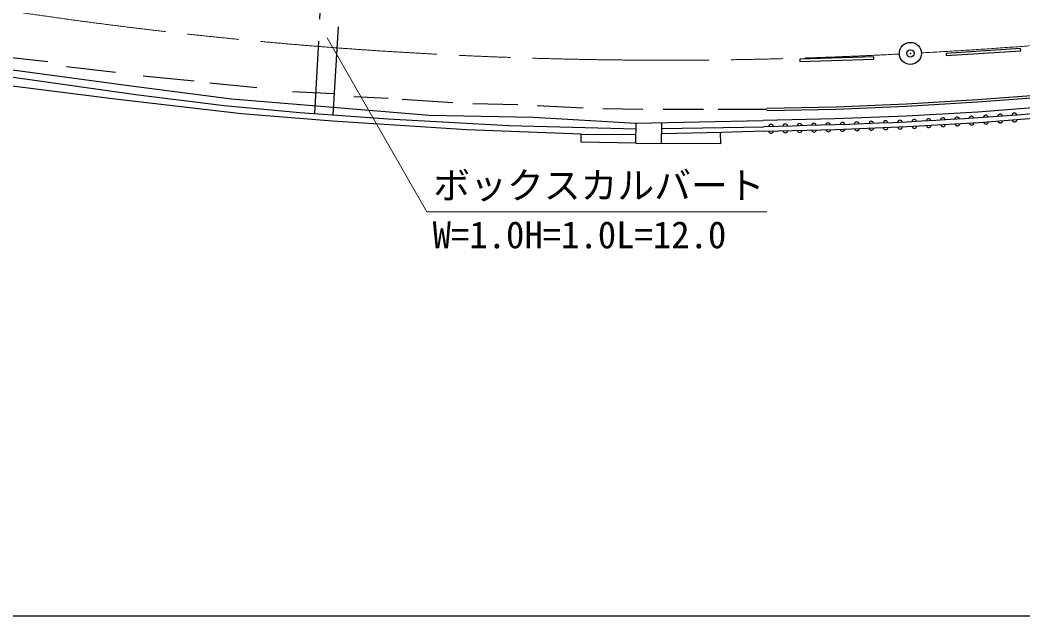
# Model space of a CAD drawing. Units: millimetres, scale not verified. Extents: x 40000 to 680000, y 20000 to 380000.
# Drawn here: x 196616 to 264735, y 205000 to 245447 of the extents above; entities that cross this region are included whole.
import ezdxf
from ezdxf.enums import TextEntityAlignment as Align

# ---------------------------------------------------------------- set-up
doc = ezdxf.new("R2010")
doc.units = ezdxf.units.MM
doc.header["$LTSCALE"] = 1000
doc.header["$PDMODE"] = 32
doc.header["$PDSIZE"] = 500
doc.linetypes.add('CHAIN', pattern=[18.5, 12, -1.5, 3.5, -1.5])
doc.linetypes.add('DASHED', pattern=[7.5, 6, -1.5])
for name, color, linetype, lineweight in [('M-BGD', 7, 'Continuous', 25), ('M-BMK', 2, 'CHAIN', 13), ('M-BMK-SRVR', 3, 'Continuous', 25), ('M-STR-HTXT', 7, 'Continuous', 13), ('M-STR-STRC', 7, 'Continuous', 25), ('M-TTL-BAND', 7, 'Continuous', 25)]:
    doc.layers.add(name, color=color, linetype=linetype, lineweight=lineweight)
doc.styles.add('ＭＳ ゴシック', font='')
doc.styles.get('ＭＳ ゴシック').set_extended_font_data('MS Gothic')

msp = doc.modelspace()

# ---------------------------------------------------------------- linework, layer by layer
at = {"layer": 'M-BGD', "linetype": 'DASHED'}
for p, q in [((217268, 251498), (216620, 239100)), ((217890, 239008), (218614, 251134))]:
    msp.add_line(p, q, dxfattribs=at)
at = {"layer": 'M-BGD'}
for p, q in [((195855, 242929), (198502, 242636)), ((199766, 242291), (203092, 241918)), ((204968, 241665), (208440, 241333)), ((209517, 241186), (212697, 240880)), ((215118, 240588), (217925, 240455)), ((219295, 240269), (221610, 240149)), ((222581, 240069), (226013, 239856)), ((227370, 239776), (230430, 239710)), ((231733, 239657), (234873, 239497)), ((236190, 239444), (238917, 239391)), ((240301, 239404), (243028, 239391)), ((244025, 239391), (247337, 239391)), ((238444, 237100), (238462, 238444)), ((240194, 237077), (240212, 238466)), ((254915, 238441), (253939, 238403)), ((255890, 238479), (254915, 238441)), ((256866, 238518), (255890, 238479)), ((257837, 238574), (256866, 238518)), ((258809, 238631), (257837, 238574)), ((259781, 238688), (258809, 238631)), ((260753, 238745), (259781, 238688)), ((261725, 238802), (260753, 238745)), ((262696, 238875), (261725, 238802)), ((263667, 238948), (262696, 238875)), ((264639, 239021), (263667, 238948)), ((265610, 239094), (264639, 239021)), ((240208, 238094), (247138, 238209)), ((248108, 238233), (247138, 238209)), ((249078, 238256), (248108, 238233)), ((250048, 238280), (249078, 238256)), ((251018, 238303), (250048, 238280)), ((251988, 238327), (251018, 238303)), ((252964, 238365), (251988, 238327)), ((253939, 238403), (252964, 238365)), ((238444, 237100), (240194, 237077))]:
    msp.add_line(p, q, dxfattribs=at)
for points in [[(234730, 237699), (226960, 238002), (217832, 238578), (211655, 239086), (203069, 240067), (194091, 241219), (182537, 243096), (170374, 245423), (159085, 248252), (152184, 250156), (143274, 252905), (134337, 255920), (125638, 259225), (117521, 262741), (110171, 265993), (101076, 270488), (94148, 274163), (84048, 279927), (76249, 284765), (66487, 291175)], [(66663, 291439), (76003, 285283), (86066, 279132), (93658, 274852), (100103, 271543), (107837, 267587), (115522, 264045), (122777, 260954), (130375, 258013), (138940, 254901), (147225, 252261), (157185, 249320), (163925, 247581), (169548, 246229), (177662, 244576), (187107, 242891), (193876, 241877), (204477, 240404), (210490, 239656), (215609, 239173), (221622, 238738), (229826, 238297), (238457, 238053)], [(247145, 237909), (251998, 238027), (256880, 238218), (261745, 238503), (266605, 238868), (271483, 239267), (276358, 239787), (281204, 240349), (286038, 240996), (290852, 241683), (295692, 242471), (305241, 244298), (324231, 247885), (343222, 251513), (362196, 255126), (381163, 258749), (404358, 263169), (423350, 266774), (437559, 269513)], [(305083, 244985), (295550, 243185), (290734, 242382), (285929, 241701), (281084, 241069), (276250, 240506), (271393, 239997), (266529, 239576), (261676, 239199), (256818, 238923), (251962, 238743), (247082, 238633)], [(196094, 242061), (204154, 240979), (210979, 240101), (217317, 239581), (224402, 238996), (231487, 238866), (238442, 238443), (247082, 238633)], [(244172, 237805), (244186, 237047), (240194, 237077)], [(247145, 237909), (244275, 237808), (240203, 237714)], [(238444, 237100), (234717, 237164), (234730, 237699), (238452, 237686)]]:
    msp.add_lwpolyline(points, dxfattribs=at)
for centre, radius, start, end in [((264154, 238972), 163, 8.82352, 179.76811), ((250534, 238279), 162, 5.69767, 177.0749), ((251504, 238303), 162, 5.69787, 177.07295), ((252477, 238332), 163, 6.89233, 177.5906), ((253452, 238371), 163, 6.89402, 177.59065), ((254428, 238409), 163, 6.89428, 177.59039), ((255403, 238447), 163, 6.89128, 177.59315), ((256378, 238485), 163, 6.89316, 177.59127), ((257352, 238533), 163, 7.84347, 178.86269), ((258324, 238590), 163, 7.84439, 178.86373), ((259296, 238647), 163, 7.84158, 178.86458), ((260268, 238704), 163, 7.84456, 178.86181), ((260285, 238430), 163, 187.90464, 358.80216), ((261239, 238761), 163, 7.8433, 178.86461), ((261257, 238487), 163, 187.90481, 358.80024), ((262211, 238826), 163, 8.82246, 179.769), ((262230, 238552), 163, 188.86378, 359.72706), ((263183, 238899), 163, 8.82333, 179.76831), ((263202, 238625), 163, 188.86378, 359.72706), ((264174, 238698), 163, 188.86484, 359.72618), ((247623, 238209), 162, 5.69787, 177.07295), ((247630, 237933), 162, 185.72227, 357.04756), ((248593, 238232), 162, 5.69599, 177.07483), ((248601, 237957), 162, 185.72395, 357.04763), ((249563, 238256), 162, 5.69599, 177.07483), ((249571, 237980), 162, 185.72207, 357.04951), ((250542, 238004), 162, 185.72227, 357.04756), ((251512, 238027), 162, 185.72395, 357.04763), ((252486, 238059), 163, 186.95373, 357.52981), ((253462, 238097), 163, 186.95287, 357.53043), ((254439, 238136), 163, 186.95268, 357.53236), ((255415, 238174), 163, 186.95268, 357.53236), ((256392, 238212), 163, 186.95287, 357.53043), ((257366, 238259), 163, 187.90762, 358.79939), ((258339, 238316), 163, 187.90573, 358.80128), ((259312, 238373), 163, 187.90653, 358.80027)]:
    msp.add_arc(centre, radius, start, end, dxfattribs=at)
at = {"layer": 'M-BMK'}
for centre, radius, start, end in [((240490, 541030), 298308, 254.0448, 273.04635), ((243280, 523012), 280168, 272.97917, 280.79745)]:
    msp.add_arc(centre, radius, start, end, dxfattribs=at)
at = {"layer": 'M-BMK-SRVR'}
msp.add_circle((257092, 243185), 750, dxfattribs=at)
msp.add_point((257092, 243185), dxfattribs=at)
at = {"layer": 'M-STR-HTXT'}
msp.add_lwpolyline([(217479, 244252), (224248, 232435), (247343, 232435)], dxfattribs=at)
at = {"layer": 'M-STR-STRC'}
for p, q in [((264574, 243509), (259516, 243189)), ((254608, 242952), (249573, 242795))]:
    msp.add_line(p, q, dxfattribs=at)
for points in [[(247336, 239466), (252017, 239553), (256822, 239750), (261639, 240057), (266507, 240411), (271349, 240804), (276219, 241313), (280986, 241874), (285717, 242491), (290606, 243190), (295306, 243978)], [(247339, 239316), (252021, 239403), (256830, 239601), (261649, 239907), (266518, 240262), (271363, 240655), (276235, 241164), (281004, 241725), (285737, 242342), (290629, 243041), (295332, 243831)], [(259516, 243189), (259525, 243039), (264583, 243359), (264574, 243509)], [(249573, 242795), (249578, 242645), (254613, 242802), (254608, 242952)]]:
    msp.add_lwpolyline(points, dxfattribs=at)
at = {"layer": 'M-TTL-BAND'}
msp.add_line((40000, 205000), (579000, 205000), dxfattribs=at)

# ---------------------------------------------------------------- texts
at = {"layer": 'M-STR-HTXT', "style": 'ＭＳ ゴシック'}
for s, p in [('ボックスカルバート', (235937, 234229)), ('W=1.0H=1.0L=12.0', (234612, 230873))]:
    msp.add_text(s, height=1833, dxfattribs=at).set_placement(p, align=Align.MIDDLE_CENTER)

doc.saveas('drawing.dxf')
